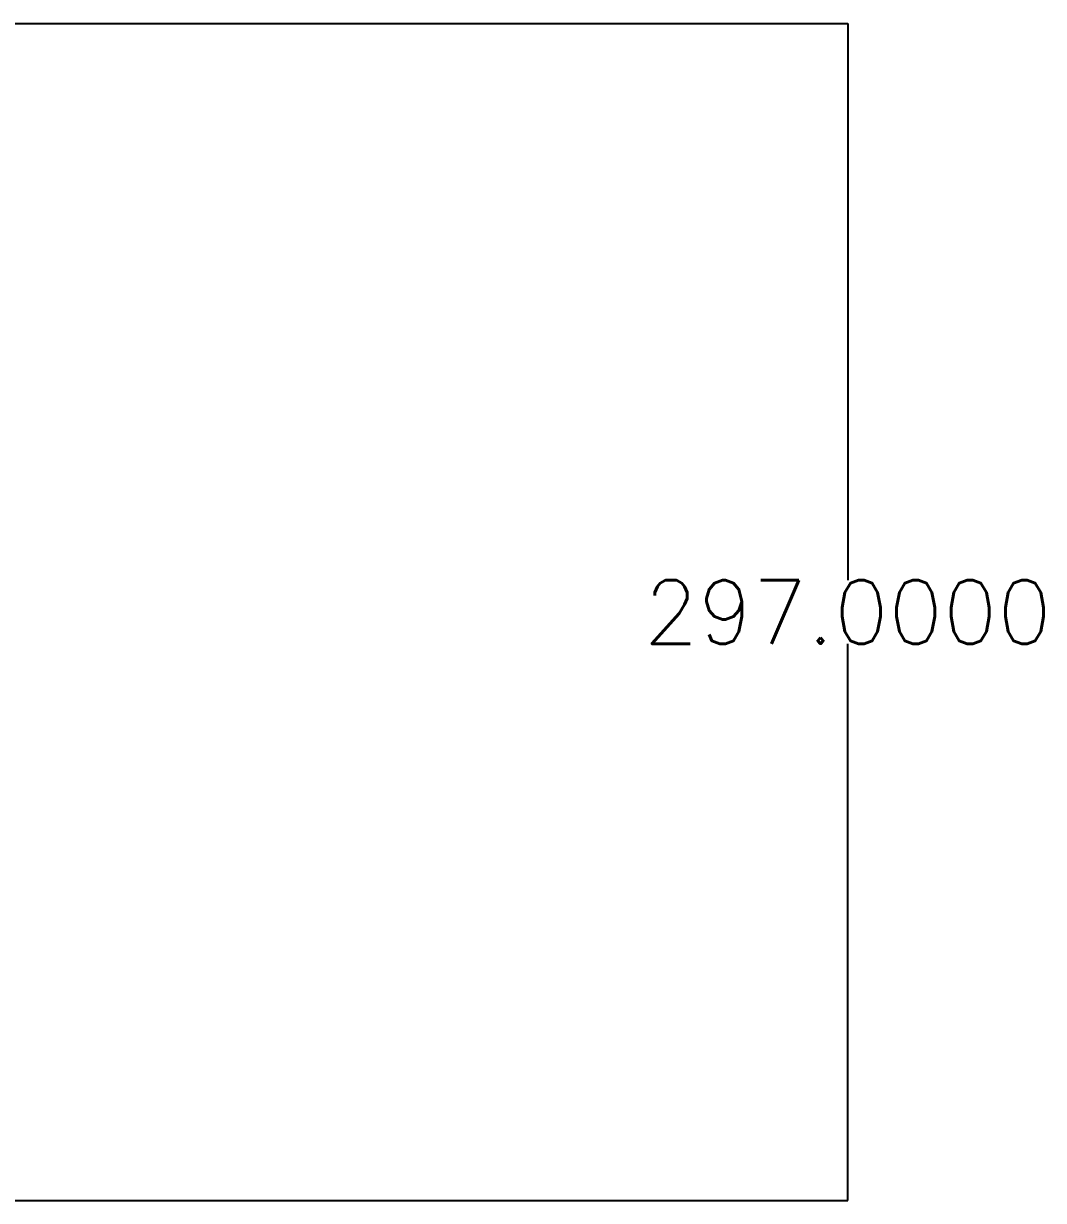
# Model space of a CAD drawing. Header units: inches. Extents: x 4934 to 30660, y -13734 to 3204.
# Drawn here: x 17797 to 30660, y -11646 to 3204 of the extents above; entities that cross this region are included whole.
import ezdxf

# ---------------------------------------------------------------- set-up
doc = ezdxf.new("R2010")
doc.units = ezdxf.units.IN
doc.header["$MEASUREMENT"] = 0
doc.styles.get("Standard").update_dxf_attribs({"font": 'txt', "bigfont": 'gbcbig.shx'})
doc.dimstyles.new('Standard-yuanban', dxfattribs={"dimtxt": 800, "dimasz": 0.18, "dimexe": 0.18, "dimexo": 0.0625, "dimgap": 0.09, "dimtad": 0, "dimtih": 1, "dimtoh": 1, "dimdec": 4, "dimlfac": 0.02, "dimzin": 0, "dimdsep": 46, "dimtxsty": 'Standard', "dimcen": 0.09, "dimadec": 0, "dimazin": 0, "dimtfac": 1, "dimtdec": 4, "dimtofl": 0, "dimtmove": 0, "dimatfit": 3, "dimfxl": 1, "dimtolj": 1, "dimtzin": 0, "dimarcsym": 0})

# ---------------------------------------------------------------- blocks, each defined once
blk = doc.blocks.new('*D3')
at = {"color": 0, "lineweight": -2, "transparency": 16777216}
for p, q in [((15434.50382204549, 3204.253626062537), (28191.15562969525, 3204.253626062539)), ((28190.97562969525, 3204.073626062539), (28190.97562969525, -3820.656373937523)), ((28190.97562969525, -11645.56637393758), (28190.97562969525, -4620.836373937523)), ((15434.50382205181, -11645.74637393759), (28191.15562969525, -11645.74637393758))]:
    blk.add_line(p, q, dxfattribs=at)
at = {"color": 0, "transparency": 16777216}
for points in [[(28190.94562969525, 3204.073626062539), (28191.00562969525, 3204.073626062539), (28190.97562969525, 3204.253626062539)], [(28190.94562969525, -11645.56637393758), (28191.00562969525, -11645.56637393758), (28190.97562969525, -11645.74637393758)]]:
    blk.add_solid(points, dxfattribs=at)
at = {"layer": 'Defpoints', "color": 0, "transparency": 16777216}
for p in [(15434.44132204549, 3204.253626062537), (28190.97562969525, 3204.253626062539), (15434.44132205181, -11645.74637393759)]:
    blk.add_point(p, dxfattribs=at)
at = {"color": 0, "transparency": 16777216, "insert": (28190.97562969524, -4220.74637393753), "char_height": 800, "attachment_point": 5}
blk.add_mtext('\\A1;297.0000', dxfattribs=at)

msp = doc.modelspace()

# ---------------------------------------------------------------- dimensions: what is measured, and where the dimension line sits
dim = msp.add_linear_dim(base=(28190.97562969525, 3204.253626062539), p1=(15434.4413220518, -11645.74637393758), p2=(15434.44132204548, 3204.253626062535), angle=90, dimstyle='Standard-yuanban')
dim.commit()
dim.dimension.update_dxf_attribs({"geometry": '*D3', "text_midpoint": (28190.97562969524, -4220.74637393753)})

doc.saveas('drawing.dxf')
